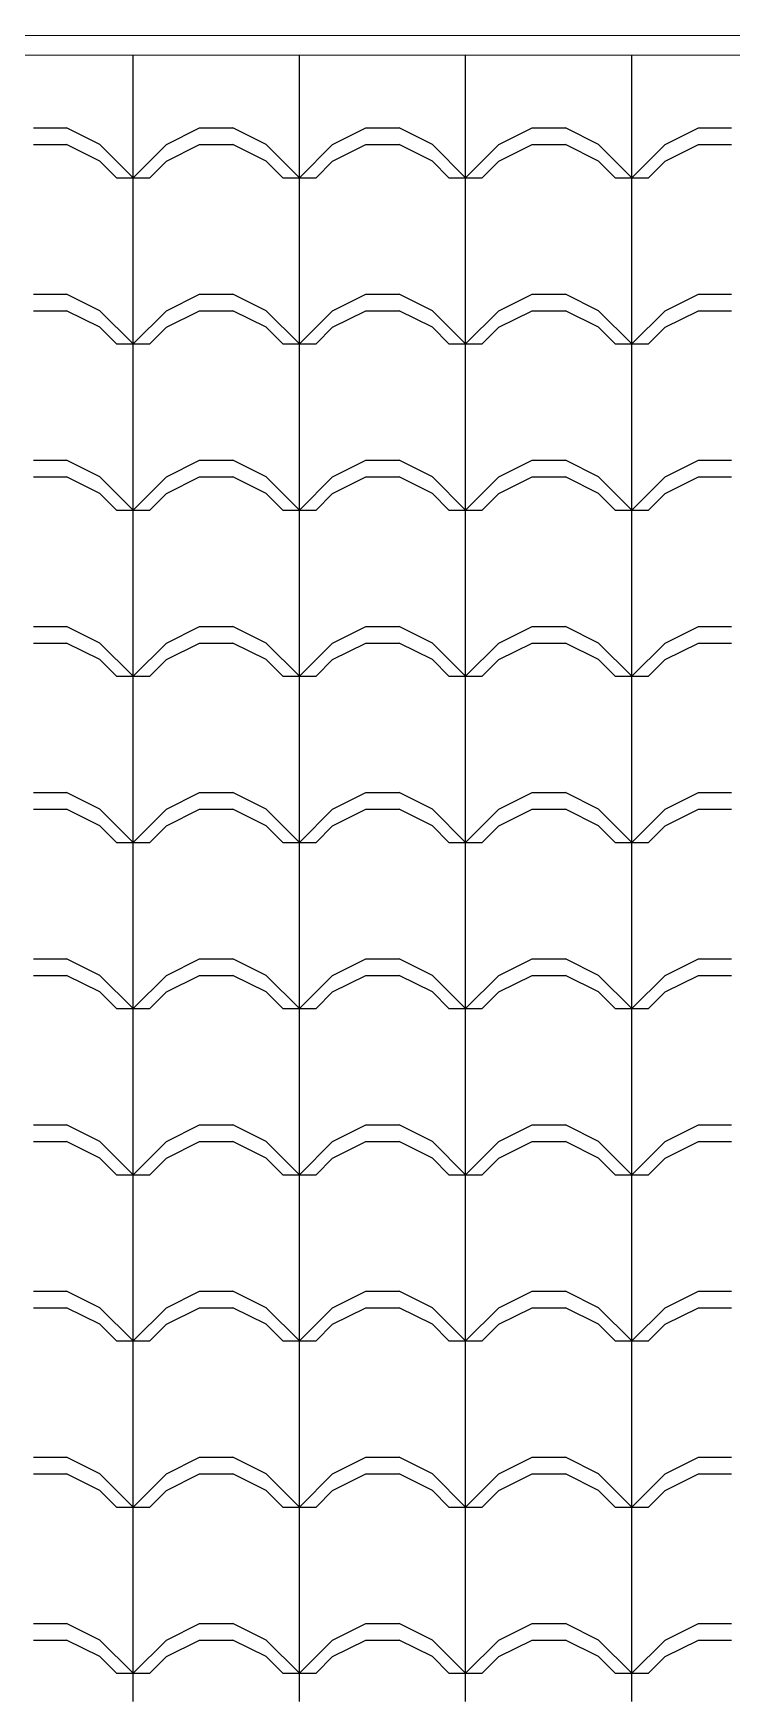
# Model space of a CAD drawing. Extents: x -6702 to 814, y 5971 to 8281.
# Drawn here: x -2945.9 to -2874.5, y 6624.7 to 6795.4 of the extents above; entities that cross this region are included whole.
import ezdxf

# ---------------------------------------------------------------- set-up
doc = ezdxf.new("R2010")
doc.units = 0
doc.header["$LTSCALE"] = 30
doc.header["$MEASUREMENT"] = 0
doc.layers.add('COTA', color=1, linetype='CONTINUOUS')

msp = doc.modelspace()

# ---------------------------------------------------------------- linework, layer by layer
at = {"layer": 'COTA'}
for p, q in [((-2832.16, 6795.121), (-3380.474, 6795.393)), ((-2832.161, 6793.121), (-3380.474, 6793.393)), ((-2935.698, 6780.622), (-2935.698, 6793.172)), ((-2918.698, 6780.622), (-2918.698, 6793.164)), ((-2901.698, 6780.622), (-2901.698, 6793.155)), ((-2884.698, 6780.622), (-2884.698, 6793.147)), ((-2945.898, 6785.722), (-2942.498, 6785.722)), ((-2939.098, 6784.022), (-2942.498, 6785.722)), ((-2932.298, 6784.022), (-2928.898, 6785.722)), ((-2928.898, 6785.722), (-2925.498, 6785.722)), ((-2922.098, 6784.022), (-2925.498, 6785.722)), ((-2915.298, 6784.022), (-2911.898, 6785.722)), ((-2911.898, 6785.722), (-2908.498, 6785.722)), ((-2905.098, 6784.022), (-2908.498, 6785.722)), ((-2898.298, 6784.022), (-2894.898, 6785.722)), ((-2894.898, 6785.722), (-2891.498, 6785.722)), ((-2888.098, 6784.022), (-2891.498, 6785.722)), ((-2881.298, 6784.022), (-2877.898, 6785.722)), ((-2877.898, 6785.722), (-2874.498, 6785.722)), ((-2945.898, 6784.022), (-2942.498, 6784.022)), ((-2939.098, 6782.322), (-2942.498, 6784.022)), ((-2935.698, 6780.622), (-2939.098, 6784.022)), ((-2935.698, 6780.622), (-2932.298, 6784.022)), ((-2932.298, 6782.322), (-2928.898, 6784.022)), ((-2928.898, 6784.022), (-2925.498, 6784.022)), ((-2922.098, 6782.322), (-2925.498, 6784.022)), ((-2918.698, 6780.622), (-2922.098, 6784.022)), ((-2918.698, 6780.622), (-2915.298, 6784.022)), ((-2915.298, 6782.322), (-2911.898, 6784.022)), ((-2911.898, 6784.022), (-2908.498, 6784.022)), ((-2905.098, 6782.322), (-2908.498, 6784.022)), ((-2901.698, 6780.622), (-2905.098, 6784.022)), ((-2901.698, 6780.622), (-2898.298, 6784.022)), ((-2898.298, 6782.322), (-2894.898, 6784.022)), ((-2894.898, 6784.022), (-2891.498, 6784.022)), ((-2888.098, 6782.322), (-2891.498, 6784.022)), ((-2884.698, 6780.622), (-2888.098, 6784.022)), ((-2884.698, 6780.622), (-2881.298, 6784.022)), ((-2881.298, 6782.322), (-2877.898, 6784.022)), ((-2877.898, 6784.022), (-2874.498, 6784.022)), ((-2937.398, 6780.622), (-2939.098, 6782.322)), ((-2933.998, 6780.622), (-2932.298, 6782.322)), ((-2920.398, 6780.622), (-2922.098, 6782.322)), ((-2916.998, 6780.622), (-2915.298, 6782.322)), ((-2903.398, 6780.622), (-2905.098, 6782.322)), ((-2899.998, 6780.622), (-2898.298, 6782.322)), ((-2886.398, 6780.622), (-2888.098, 6782.322)), ((-2882.998, 6780.622), (-2881.298, 6782.322)), ((-2937.398, 6780.622), (-2933.998, 6780.622)), ((-2935.698, 6763.622), (-2935.698, 6780.622)), ((-2920.398, 6780.622), (-2916.998, 6780.622)), ((-2918.698, 6763.622), (-2918.698, 6780.622)), ((-2903.398, 6780.622), (-2899.998, 6780.622)), ((-2901.698, 6763.622), (-2901.698, 6780.622)), ((-2886.398, 6780.622), (-2882.998, 6780.622)), ((-2884.698, 6763.622), (-2884.698, 6780.622)), ((-2945.898, 6768.722), (-2942.498, 6768.722)), ((-2939.098, 6767.022), (-2942.498, 6768.722)), ((-2932.298, 6767.022), (-2928.898, 6768.722)), ((-2928.898, 6768.722), (-2925.498, 6768.722)), ((-2922.098, 6767.022), (-2925.498, 6768.722)), ((-2915.298, 6767.022), (-2911.898, 6768.722)), ((-2911.898, 6768.722), (-2908.498, 6768.722)), ((-2905.098, 6767.022), (-2908.498, 6768.722)), ((-2898.298, 6767.022), (-2894.898, 6768.722)), ((-2894.898, 6768.722), (-2891.498, 6768.722)), ((-2888.098, 6767.022), (-2891.498, 6768.722)), ((-2881.298, 6767.022), (-2877.898, 6768.722)), ((-2877.898, 6768.722), (-2874.498, 6768.722)), ((-2945.898, 6767.022), (-2942.498, 6767.022)), ((-2939.098, 6765.322), (-2942.498, 6767.022)), ((-2935.698, 6763.622), (-2939.098, 6767.022)), ((-2935.698, 6763.622), (-2932.298, 6767.022)), ((-2932.298, 6765.322), (-2928.898, 6767.022)), ((-2928.898, 6767.022), (-2925.498, 6767.022)), ((-2922.098, 6765.322), (-2925.498, 6767.022)), ((-2918.698, 6763.622), (-2922.098, 6767.022)), ((-2918.698, 6763.622), (-2915.298, 6767.022)), ((-2915.298, 6765.322), (-2911.898, 6767.022)), ((-2911.898, 6767.022), (-2908.498, 6767.022)), ((-2905.098, 6765.322), (-2908.498, 6767.022)), ((-2901.698, 6763.622), (-2905.098, 6767.022)), ((-2901.698, 6763.622), (-2898.298, 6767.022)), ((-2898.298, 6765.322), (-2894.898, 6767.022)), ((-2894.898, 6767.022), (-2891.498, 6767.022)), ((-2888.098, 6765.322), (-2891.498, 6767.022)), ((-2884.698, 6763.622), (-2888.098, 6767.022)), ((-2884.698, 6763.622), (-2881.298, 6767.022)), ((-2881.298, 6765.322), (-2877.898, 6767.022)), ((-2877.898, 6767.022), (-2874.498, 6767.022)), ((-2937.398, 6763.622), (-2939.098, 6765.322)), ((-2933.998, 6763.622), (-2932.298, 6765.322)), ((-2920.398, 6763.622), (-2922.098, 6765.322)), ((-2916.998, 6763.622), (-2915.298, 6765.322)), ((-2903.398, 6763.622), (-2905.098, 6765.322)), ((-2899.998, 6763.622), (-2898.298, 6765.322)), ((-2886.398, 6763.622), (-2888.098, 6765.322)), ((-2882.998, 6763.622), (-2881.298, 6765.322)), ((-2937.398, 6763.622), (-2933.998, 6763.622)), ((-2935.698, 6746.622), (-2935.698, 6763.622)), ((-2920.398, 6763.622), (-2916.998, 6763.622)), ((-2918.698, 6746.622), (-2918.698, 6763.622)), ((-2903.398, 6763.622), (-2899.998, 6763.622)), ((-2901.698, 6746.622), (-2901.698, 6763.622)), ((-2886.398, 6763.622), (-2882.998, 6763.622)), ((-2884.698, 6746.622), (-2884.698, 6763.622)), ((-2945.898, 6751.722), (-2942.498, 6751.722)), ((-2939.098, 6750.022), (-2942.498, 6751.722)), ((-2932.298, 6750.022), (-2928.898, 6751.722)), ((-2928.898, 6751.722), (-2925.498, 6751.722)), ((-2922.098, 6750.022), (-2925.498, 6751.722)), ((-2915.298, 6750.022), (-2911.898, 6751.722)), ((-2911.898, 6751.722), (-2908.498, 6751.722)), ((-2905.098, 6750.022), (-2908.498, 6751.722)), ((-2898.298, 6750.022), (-2894.898, 6751.722)), ((-2894.898, 6751.722), (-2891.498, 6751.722)), ((-2888.098, 6750.022), (-2891.498, 6751.722)), ((-2881.298, 6750.022), (-2877.898, 6751.722)), ((-2877.898, 6751.722), (-2874.498, 6751.722)), ((-2945.898, 6750.022), (-2942.498, 6750.022)), ((-2939.098, 6748.322), (-2942.498, 6750.022)), ((-2935.698, 6746.622), (-2939.098, 6750.022)), ((-2935.698, 6746.622), (-2932.298, 6750.022)), ((-2932.298, 6748.322), (-2928.898, 6750.022)), ((-2928.898, 6750.022), (-2925.498, 6750.022)), ((-2922.098, 6748.322), (-2925.498, 6750.022)), ((-2918.698, 6746.622), (-2922.098, 6750.022)), ((-2918.698, 6746.622), (-2915.298, 6750.022)), ((-2915.298, 6748.322), (-2911.898, 6750.022)), ((-2911.898, 6750.022), (-2908.498, 6750.022)), ((-2905.098, 6748.322), (-2908.498, 6750.022)), ((-2901.698, 6746.622), (-2905.098, 6750.022)), ((-2901.698, 6746.622), (-2898.298, 6750.022)), ((-2898.298, 6748.322), (-2894.898, 6750.022)), ((-2894.898, 6750.022), (-2891.498, 6750.022)), ((-2888.098, 6748.322), (-2891.498, 6750.022)), ((-2884.698, 6746.622), (-2888.098, 6750.022)), ((-2884.698, 6746.622), (-2881.298, 6750.022)), ((-2881.298, 6748.322), (-2877.898, 6750.022)), ((-2877.898, 6750.022), (-2874.498, 6750.022)), ((-2937.398, 6746.622), (-2939.098, 6748.322)), ((-2933.998, 6746.622), (-2932.298, 6748.322)), ((-2920.398, 6746.622), (-2922.098, 6748.322)), ((-2916.998, 6746.622), (-2915.298, 6748.322)), ((-2903.398, 6746.622), (-2905.098, 6748.322)), ((-2899.998, 6746.622), (-2898.298, 6748.322)), ((-2886.398, 6746.622), (-2888.098, 6748.322)), ((-2882.998, 6746.622), (-2881.298, 6748.322)), ((-2937.398, 6746.622), (-2933.998, 6746.622)), ((-2935.698, 6729.622), (-2935.698, 6746.622)), ((-2920.398, 6746.622), (-2916.998, 6746.622)), ((-2918.698, 6729.622), (-2918.698, 6746.622)), ((-2903.398, 6746.622), (-2899.998, 6746.622)), ((-2901.698, 6729.622), (-2901.698, 6746.622)), ((-2886.398, 6746.622), (-2882.998, 6746.622)), ((-2884.698, 6729.622), (-2884.698, 6746.622)), ((-2945.898, 6734.722), (-2942.498, 6734.722)), ((-2939.098, 6733.022), (-2942.498, 6734.722)), ((-2932.298, 6733.022), (-2928.898, 6734.722)), ((-2928.898, 6734.722), (-2925.498, 6734.722)), ((-2922.098, 6733.022), (-2925.498, 6734.722)), ((-2915.298, 6733.022), (-2911.898, 6734.722)), ((-2911.898, 6734.722), (-2908.498, 6734.722)), ((-2905.098, 6733.022), (-2908.498, 6734.722)), ((-2898.298, 6733.022), (-2894.898, 6734.722)), ((-2894.898, 6734.722), (-2891.498, 6734.722)), ((-2888.098, 6733.022), (-2891.498, 6734.722)), ((-2881.298, 6733.022), (-2877.898, 6734.722)), ((-2877.898, 6734.722), (-2874.498, 6734.722)), ((-2945.898, 6733.022), (-2942.498, 6733.022)), ((-2939.098, 6731.322), (-2942.498, 6733.022)), ((-2935.698, 6729.622), (-2939.098, 6733.022)), ((-2937.398, 6729.622), (-2939.098, 6731.322)), ((-2935.698, 6729.622), (-2932.298, 6733.022)), ((-2933.998, 6729.622), (-2932.298, 6731.322)), ((-2932.298, 6731.322), (-2928.898, 6733.022)), ((-2928.898, 6733.022), (-2925.498, 6733.022)), ((-2922.098, 6731.322), (-2925.498, 6733.022)), ((-2918.698, 6729.622), (-2922.098, 6733.022)), ((-2920.398, 6729.622), (-2922.098, 6731.322)), ((-2918.698, 6729.622), (-2915.298, 6733.022)), ((-2916.998, 6729.622), (-2915.298, 6731.322)), ((-2915.298, 6731.322), (-2911.898, 6733.022)), ((-2911.898, 6733.022), (-2908.498, 6733.022)), ((-2905.098, 6731.322), (-2908.498, 6733.022)), ((-2901.698, 6729.622), (-2905.098, 6733.022)), ((-2903.398, 6729.622), (-2905.098, 6731.322)), ((-2901.698, 6729.622), (-2898.298, 6733.022)), ((-2899.998, 6729.622), (-2898.298, 6731.322)), ((-2898.298, 6731.322), (-2894.898, 6733.022)), ((-2894.898, 6733.022), (-2891.498, 6733.022)), ((-2888.098, 6731.322), (-2891.498, 6733.022)), ((-2884.698, 6729.622), (-2888.098, 6733.022)), ((-2886.398, 6729.622), (-2888.098, 6731.322)), ((-2884.698, 6729.622), (-2881.298, 6733.022)), ((-2882.998, 6729.622), (-2881.298, 6731.322)), ((-2881.298, 6731.322), (-2877.898, 6733.022)), ((-2877.898, 6733.022), (-2874.498, 6733.022)), ((-2937.398, 6729.622), (-2933.998, 6729.622)), ((-2935.698, 6712.622), (-2935.698, 6729.622)), ((-2920.398, 6729.622), (-2916.998, 6729.622)), ((-2918.698, 6712.622), (-2918.698, 6729.622)), ((-2903.398, 6729.622), (-2899.998, 6729.622)), ((-2901.698, 6712.622), (-2901.698, 6729.622)), ((-2886.398, 6729.622), (-2882.998, 6729.622)), ((-2884.698, 6712.622), (-2884.698, 6729.622)), ((-2945.898, 6717.722), (-2942.498, 6717.722)), ((-2939.098, 6716.022), (-2942.498, 6717.722)), ((-2932.298, 6716.022), (-2928.898, 6717.722)), ((-2928.898, 6717.722), (-2925.498, 6717.722)), ((-2922.098, 6716.022), (-2925.498, 6717.722)), ((-2915.298, 6716.022), (-2911.898, 6717.722)), ((-2911.898, 6717.722), (-2908.498, 6717.722)), ((-2905.098, 6716.022), (-2908.498, 6717.722)), ((-2898.298, 6716.022), (-2894.898, 6717.722)), ((-2894.898, 6717.722), (-2891.498, 6717.722)), ((-2888.098, 6716.022), (-2891.498, 6717.722)), ((-2881.298, 6716.022), (-2877.898, 6717.722)), ((-2877.898, 6717.722), (-2874.498, 6717.722)), ((-2945.898, 6716.022), (-2942.498, 6716.022)), ((-2939.098, 6714.322), (-2942.498, 6716.022)), ((-2935.698, 6712.622), (-2939.098, 6716.022)), ((-2935.698, 6712.622), (-2932.298, 6716.022)), ((-2932.298, 6714.322), (-2928.898, 6716.022)), ((-2928.898, 6716.022), (-2925.498, 6716.022)), ((-2922.098, 6714.322), (-2925.498, 6716.022)), ((-2918.698, 6712.622), (-2922.098, 6716.022)), ((-2918.698, 6712.622), (-2915.298, 6716.022)), ((-2915.298, 6714.322), (-2911.898, 6716.022)), ((-2911.898, 6716.022), (-2908.498, 6716.022)), ((-2905.098, 6714.322), (-2908.498, 6716.022)), ((-2901.698, 6712.622), (-2905.098, 6716.022)), ((-2901.698, 6712.622), (-2898.298, 6716.022)), ((-2898.298, 6714.322), (-2894.898, 6716.022)), ((-2894.898, 6716.022), (-2891.498, 6716.022)), ((-2888.098, 6714.322), (-2891.498, 6716.022)), ((-2884.698, 6712.622), (-2888.098, 6716.022)), ((-2884.698, 6712.622), (-2881.298, 6716.022)), ((-2881.298, 6714.322), (-2877.898, 6716.022)), ((-2877.898, 6716.022), (-2874.498, 6716.022)), ((-2937.398, 6712.622), (-2939.098, 6714.322)), ((-2933.998, 6712.622), (-2932.298, 6714.322)), ((-2920.398, 6712.622), (-2922.098, 6714.322)), ((-2916.998, 6712.622), (-2915.298, 6714.322)), ((-2903.398, 6712.622), (-2905.098, 6714.322)), ((-2899.998, 6712.622), (-2898.298, 6714.322)), ((-2886.398, 6712.622), (-2888.098, 6714.322)), ((-2882.998, 6712.622), (-2881.298, 6714.322)), ((-2937.398, 6712.622), (-2933.998, 6712.622)), ((-2935.698, 6695.622), (-2935.698, 6712.622)), ((-2920.398, 6712.622), (-2916.998, 6712.622)), ((-2918.698, 6695.622), (-2918.698, 6712.622)), ((-2903.398, 6712.622), (-2899.998, 6712.622)), ((-2901.698, 6695.622), (-2901.698, 6712.622)), ((-2886.398, 6712.622), (-2882.998, 6712.622)), ((-2884.698, 6695.622), (-2884.698, 6712.622)), ((-2945.898, 6700.722), (-2942.498, 6700.722)), ((-2939.098, 6699.022), (-2942.498, 6700.722)), ((-2932.298, 6699.022), (-2928.898, 6700.722)), ((-2928.898, 6700.722), (-2925.498, 6700.722)), ((-2922.098, 6699.022), (-2925.498, 6700.722)), ((-2915.298, 6699.022), (-2911.898, 6700.722)), ((-2911.898, 6700.722), (-2908.498, 6700.722)), ((-2905.098, 6699.022), (-2908.498, 6700.722)), ((-2898.298, 6699.022), (-2894.898, 6700.722)), ((-2894.898, 6700.722), (-2891.498, 6700.722)), ((-2888.098, 6699.022), (-2891.498, 6700.722)), ((-2881.298, 6699.022), (-2877.898, 6700.722)), ((-2877.898, 6700.722), (-2874.498, 6700.722)), ((-2945.898, 6699.022), (-2942.498, 6699.022)), ((-2939.098, 6697.322), (-2942.498, 6699.022)), ((-2935.698, 6695.622), (-2939.098, 6699.022)), ((-2935.698, 6695.622), (-2932.298, 6699.022)), ((-2932.298, 6697.322), (-2928.898, 6699.022)), ((-2928.898, 6699.022), (-2925.498, 6699.022)), ((-2922.098, 6697.322), (-2925.498, 6699.022)), ((-2918.698, 6695.622), (-2922.098, 6699.022)), ((-2918.698, 6695.622), (-2915.298, 6699.022)), ((-2915.298, 6697.322), (-2911.898, 6699.022)), ((-2911.898, 6699.022), (-2908.498, 6699.022)), ((-2905.098, 6697.322), (-2908.498, 6699.022)), ((-2901.698, 6695.622), (-2905.098, 6699.022)), ((-2901.698, 6695.622), (-2898.298, 6699.022)), ((-2898.298, 6697.322), (-2894.898, 6699.022)), ((-2894.898, 6699.022), (-2891.498, 6699.022)), ((-2888.098, 6697.322), (-2891.498, 6699.022)), ((-2884.698, 6695.622), (-2888.098, 6699.022)), ((-2884.698, 6695.622), (-2881.298, 6699.022)), ((-2881.298, 6697.322), (-2877.898, 6699.022)), ((-2877.898, 6699.022), (-2874.498, 6699.022)), ((-2937.398, 6695.622), (-2939.098, 6697.322)), ((-2933.998, 6695.622), (-2932.298, 6697.322)), ((-2920.398, 6695.622), (-2922.098, 6697.322)), ((-2916.998, 6695.622), (-2915.298, 6697.322)), ((-2903.398, 6695.622), (-2905.098, 6697.322)), ((-2899.998, 6695.622), (-2898.298, 6697.322)), ((-2886.398, 6695.622), (-2888.098, 6697.322)), ((-2882.998, 6695.622), (-2881.298, 6697.322)), ((-2937.398, 6695.622), (-2933.998, 6695.622)), ((-2935.698, 6678.622), (-2935.698, 6695.622)), ((-2920.398, 6695.622), (-2916.998, 6695.622)), ((-2918.698, 6678.622), (-2918.698, 6695.622)), ((-2903.398, 6695.622), (-2899.998, 6695.622)), ((-2901.698, 6678.622), (-2901.698, 6695.622)), ((-2886.398, 6695.622), (-2882.998, 6695.622)), ((-2884.698, 6678.622), (-2884.698, 6695.622)), ((-2945.898, 6683.722), (-2942.498, 6683.722)), ((-2939.098, 6682.022), (-2942.498, 6683.722)), ((-2932.298, 6682.022), (-2928.898, 6683.722)), ((-2928.898, 6683.722), (-2925.498, 6683.722)), ((-2922.098, 6682.022), (-2925.498, 6683.722)), ((-2915.298, 6682.022), (-2911.898, 6683.722)), ((-2911.898, 6683.722), (-2908.498, 6683.722)), ((-2905.098, 6682.022), (-2908.498, 6683.722)), ((-2898.298, 6682.022), (-2894.898, 6683.722)), ((-2894.898, 6683.722), (-2891.498, 6683.722)), ((-2888.098, 6682.022), (-2891.498, 6683.722)), ((-2881.298, 6682.022), (-2877.898, 6683.722)), ((-2877.898, 6683.722), (-2874.498, 6683.722)), ((-2945.898, 6682.022), (-2942.498, 6682.022)), ((-2939.098, 6680.322), (-2942.498, 6682.022)), ((-2935.698, 6678.622), (-2939.098, 6682.022)), ((-2935.698, 6678.622), (-2932.298, 6682.022)), ((-2932.298, 6680.322), (-2928.898, 6682.022)), ((-2928.898, 6682.022), (-2925.498, 6682.022)), ((-2922.098, 6680.322), (-2925.498, 6682.022)), ((-2918.698, 6678.622), (-2922.098, 6682.022)), ((-2918.698, 6678.622), (-2915.298, 6682.022)), ((-2915.298, 6680.322), (-2911.898, 6682.022)), ((-2911.898, 6682.022), (-2908.498, 6682.022)), ((-2905.098, 6680.322), (-2908.498, 6682.022)), ((-2901.698, 6678.622), (-2905.098, 6682.022)), ((-2901.698, 6678.622), (-2898.298, 6682.022)), ((-2898.298, 6680.322), (-2894.898, 6682.022)), ((-2894.898, 6682.022), (-2891.498, 6682.022)), ((-2888.098, 6680.322), (-2891.498, 6682.022)), ((-2884.698, 6678.622), (-2888.098, 6682.022)), ((-2884.698, 6678.622), (-2881.298, 6682.022)), ((-2881.298, 6680.322), (-2877.898, 6682.022)), ((-2877.898, 6682.022), (-2874.498, 6682.022)), ((-2937.398, 6678.622), (-2939.098, 6680.322)), ((-2933.998, 6678.622), (-2932.298, 6680.322)), ((-2920.398, 6678.622), (-2922.098, 6680.322)), ((-2916.998, 6678.622), (-2915.298, 6680.322)), ((-2903.398, 6678.622), (-2905.098, 6680.322)), ((-2899.998, 6678.622), (-2898.298, 6680.322)), ((-2886.398, 6678.622), (-2888.098, 6680.322)), ((-2882.998, 6678.622), (-2881.298, 6680.322)), ((-2937.398, 6678.622), (-2933.998, 6678.622)), ((-2935.698, 6661.622), (-2935.698, 6678.622)), ((-2920.398, 6678.622), (-2916.998, 6678.622)), ((-2918.698, 6661.622), (-2918.698, 6678.622)), ((-2903.398, 6678.622), (-2899.998, 6678.622)), ((-2901.698, 6661.622), (-2901.698, 6678.622)), ((-2886.398, 6678.622), (-2882.998, 6678.622)), ((-2884.698, 6661.622), (-2884.698, 6678.622)), ((-2945.898, 6666.722), (-2942.498, 6666.722)), ((-2939.098, 6665.022), (-2942.498, 6666.722)), ((-2932.298, 6665.022), (-2928.898, 6666.722)), ((-2928.898, 6666.722), (-2925.498, 6666.722)), ((-2922.098, 6665.022), (-2925.498, 6666.722)), ((-2915.298, 6665.022), (-2911.898, 6666.722)), ((-2911.898, 6666.722), (-2908.498, 6666.722)), ((-2905.098, 6665.022), (-2908.498, 6666.722)), ((-2898.298, 6665.022), (-2894.898, 6666.722)), ((-2894.898, 6666.722), (-2891.498, 6666.722)), ((-2888.098, 6665.022), (-2891.498, 6666.722)), ((-2881.298, 6665.022), (-2877.898, 6666.722)), ((-2877.898, 6666.722), (-2874.498, 6666.722)), ((-2945.898, 6665.022), (-2942.498, 6665.022)), ((-2939.098, 6663.322), (-2942.498, 6665.022)), ((-2935.698, 6661.622), (-2939.098, 6665.022)), ((-2935.698, 6661.622), (-2932.298, 6665.022)), ((-2932.298, 6663.322), (-2928.898, 6665.022)), ((-2928.898, 6665.022), (-2925.498, 6665.022)), ((-2922.098, 6663.322), (-2925.498, 6665.022)), ((-2918.698, 6661.622), (-2922.098, 6665.022)), ((-2918.698, 6661.622), (-2915.298, 6665.022)), ((-2915.298, 6663.322), (-2911.898, 6665.022)), ((-2911.898, 6665.022), (-2908.498, 6665.022)), ((-2905.098, 6663.322), (-2908.498, 6665.022)), ((-2901.698, 6661.622), (-2905.098, 6665.022)), ((-2901.698, 6661.622), (-2898.298, 6665.022)), ((-2898.298, 6663.322), (-2894.898, 6665.022)), ((-2894.898, 6665.022), (-2891.498, 6665.022)), ((-2888.098, 6663.322), (-2891.498, 6665.022)), ((-2884.698, 6661.622), (-2888.098, 6665.022)), ((-2884.698, 6661.622), (-2881.298, 6665.022)), ((-2881.298, 6663.322), (-2877.898, 6665.022)), ((-2877.898, 6665.022), (-2874.498, 6665.022)), ((-2937.398, 6661.622), (-2939.098, 6663.322)), ((-2933.998, 6661.622), (-2932.298, 6663.322)), ((-2920.398, 6661.622), (-2922.098, 6663.322)), ((-2916.998, 6661.622), (-2915.298, 6663.322)), ((-2903.398, 6661.622), (-2905.098, 6663.322)), ((-2899.998, 6661.622), (-2898.298, 6663.322)), ((-2886.398, 6661.622), (-2888.098, 6663.322)), ((-2882.998, 6661.622), (-2881.298, 6663.322)), ((-2937.398, 6661.622), (-2933.998, 6661.622)), ((-2935.698, 6644.622), (-2935.698, 6661.622)), ((-2920.398, 6661.622), (-2916.998, 6661.622)), ((-2918.698, 6644.622), (-2918.698, 6661.622)), ((-2903.398, 6661.622), (-2899.998, 6661.622)), ((-2901.698, 6644.622), (-2901.698, 6661.622)), ((-2886.398, 6661.622), (-2882.998, 6661.622)), ((-2884.698, 6644.622), (-2884.698, 6661.622)), ((-2945.898, 6649.722), (-2942.498, 6649.722)), ((-2939.098, 6648.022), (-2942.498, 6649.722)), ((-2932.298, 6648.022), (-2928.898, 6649.722)), ((-2928.898, 6649.722), (-2925.498, 6649.722)), ((-2922.098, 6648.022), (-2925.498, 6649.722)), ((-2915.298, 6648.022), (-2911.898, 6649.722)), ((-2911.898, 6649.722), (-2908.498, 6649.722)), ((-2905.098, 6648.022), (-2908.498, 6649.722)), ((-2898.298, 6648.022), (-2894.898, 6649.722)), ((-2894.898, 6649.722), (-2891.498, 6649.722)), ((-2888.098, 6648.022), (-2891.498, 6649.722)), ((-2881.298, 6648.022), (-2877.898, 6649.722)), ((-2877.898, 6649.722), (-2874.498, 6649.722)), ((-2945.898, 6648.022), (-2942.498, 6648.022)), ((-2939.098, 6646.322), (-2942.498, 6648.022)), ((-2935.698, 6644.622), (-2939.098, 6648.022)), ((-2935.698, 6644.622), (-2932.298, 6648.022)), ((-2932.298, 6646.322), (-2928.898, 6648.022)), ((-2928.898, 6648.022), (-2925.498, 6648.022)), ((-2922.098, 6646.322), (-2925.498, 6648.022)), ((-2918.698, 6644.622), (-2922.098, 6648.022)), ((-2918.698, 6644.622), (-2915.298, 6648.022)), ((-2915.298, 6646.322), (-2911.898, 6648.022)), ((-2911.898, 6648.022), (-2908.498, 6648.022)), ((-2905.098, 6646.322), (-2908.498, 6648.022)), ((-2901.698, 6644.622), (-2905.098, 6648.022)), ((-2901.698, 6644.622), (-2898.298, 6648.022)), ((-2898.298, 6646.322), (-2894.898, 6648.022)), ((-2894.898, 6648.022), (-2891.498, 6648.022)), ((-2888.098, 6646.322), (-2891.498, 6648.022)), ((-2884.698, 6644.622), (-2888.098, 6648.022)), ((-2884.698, 6644.622), (-2881.298, 6648.022)), ((-2881.298, 6646.322), (-2877.898, 6648.022)), ((-2877.898, 6648.022), (-2874.498, 6648.022)), ((-2937.398, 6644.622), (-2939.098, 6646.322)), ((-2933.998, 6644.622), (-2932.298, 6646.322)), ((-2920.398, 6644.622), (-2922.098, 6646.322)), ((-2916.998, 6644.622), (-2915.298, 6646.322)), ((-2903.398, 6644.622), (-2905.098, 6646.322)), ((-2899.998, 6644.622), (-2898.298, 6646.322)), ((-2886.398, 6644.622), (-2888.098, 6646.322)), ((-2882.998, 6644.622), (-2881.298, 6646.322)), ((-2937.398, 6644.622), (-2933.998, 6644.622)), ((-2935.698, 6627.622), (-2935.698, 6644.622)), ((-2920.398, 6644.622), (-2916.998, 6644.622)), ((-2918.698, 6627.622), (-2918.698, 6644.622)), ((-2903.398, 6644.622), (-2899.998, 6644.622)), ((-2901.698, 6627.622), (-2901.698, 6644.622)), ((-2886.398, 6644.622), (-2882.998, 6644.622)), ((-2884.698, 6627.622), (-2884.698, 6644.622)), ((-2945.898, 6632.722), (-2942.498, 6632.722)), ((-2939.098, 6631.022), (-2942.498, 6632.722)), ((-2932.298, 6631.022), (-2928.898, 6632.722)), ((-2928.898, 6632.722), (-2925.498, 6632.722)), ((-2922.098, 6631.022), (-2925.498, 6632.722)), ((-2915.298, 6631.022), (-2911.898, 6632.722)), ((-2911.898, 6632.722), (-2908.498, 6632.722)), ((-2905.098, 6631.022), (-2908.498, 6632.722)), ((-2898.298, 6631.022), (-2894.898, 6632.722)), ((-2894.898, 6632.722), (-2891.498, 6632.722)), ((-2888.098, 6631.022), (-2891.498, 6632.722)), ((-2881.298, 6631.022), (-2877.898, 6632.722)), ((-2877.898, 6632.722), (-2874.498, 6632.722)), ((-2945.898, 6631.022), (-2942.498, 6631.022)), ((-2939.098, 6629.322), (-2942.498, 6631.022)), ((-2935.698, 6627.622), (-2939.098, 6631.022)), ((-2935.698, 6627.622), (-2932.298, 6631.022)), ((-2932.298, 6629.322), (-2928.898, 6631.022)), ((-2928.898, 6631.022), (-2925.498, 6631.022)), ((-2922.098, 6629.322), (-2925.498, 6631.022)), ((-2918.698, 6627.622), (-2922.098, 6631.022)), ((-2918.698, 6627.622), (-2915.298, 6631.022)), ((-2915.298, 6629.322), (-2911.898, 6631.022)), ((-2911.898, 6631.022), (-2908.498, 6631.022)), ((-2905.098, 6629.322), (-2908.498, 6631.022)), ((-2901.698, 6627.622), (-2905.098, 6631.022)), ((-2901.698, 6627.622), (-2898.298, 6631.022)), ((-2898.298, 6629.322), (-2894.898, 6631.022)), ((-2894.898, 6631.022), (-2891.498, 6631.022)), ((-2888.098, 6629.322), (-2891.498, 6631.022)), ((-2884.698, 6627.622), (-2888.098, 6631.022)), ((-2884.698, 6627.622), (-2881.298, 6631.022)), ((-2881.298, 6629.322), (-2877.898, 6631.022)), ((-2877.898, 6631.022), (-2874.498, 6631.022)), ((-2937.398, 6627.622), (-2939.098, 6629.322)), ((-2933.998, 6627.622), (-2932.298, 6629.322)), ((-2920.398, 6627.622), (-2922.098, 6629.322)), ((-2916.998, 6627.622), (-2915.298, 6629.322)), ((-2903.398, 6627.622), (-2905.098, 6629.322)), ((-2899.998, 6627.622), (-2898.298, 6629.322)), ((-2886.398, 6627.622), (-2888.098, 6629.322)), ((-2882.998, 6627.622), (-2881.298, 6629.322)), ((-2937.398, 6627.622), (-2933.998, 6627.622)), ((-2935.698, 6624.746), (-2935.698, 6627.622)), ((-2920.398, 6627.622), (-2916.998, 6627.622)), ((-2918.698, 6624.738), (-2918.698, 6627.622)), ((-2903.398, 6627.622), (-2899.998, 6627.622)), ((-2901.698, 6624.729), (-2901.698, 6627.622)), ((-2886.398, 6627.622), (-2882.998, 6627.622)), ((-2884.698, 6624.721), (-2884.698, 6627.622))]:
    msp.add_line(p, q, dxfattribs=at)

doc.saveas('drawing.dxf')
